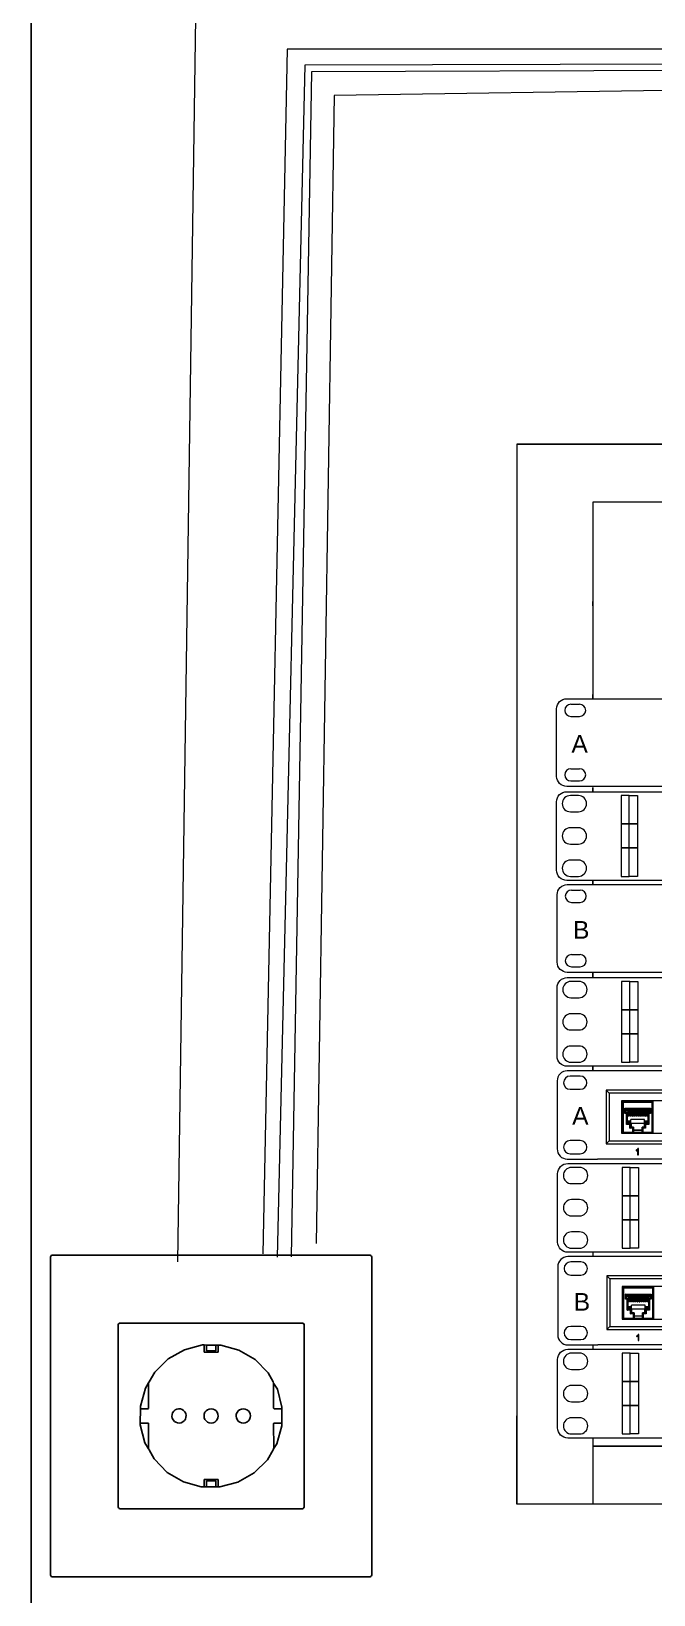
# Model space of a CAD drawing. Header units: metres. Extents: x -42301 to 31628, y -23013 to 30697.
# Drawn here: x -16815 to -12264, y 5203 to 16631 of the extents above; entities that cross this region are included whole.
import ezdxf

# ---------------------------------------------------------------- set-up
doc = ezdxf.new("R2010")
doc.units = ezdxf.units.M
doc.header["$LTSCALE"] = 0.01
doc.header["$MEASUREMENT"] = 0
doc.layers.get('0').update_dxf_attribs({"lineweight": 15})
for name, color, linetype, lineweight in [('1U - Gestion Cable', 250, 'Continuous', 5), ('1U - NVR', 250, 'Continuous', 5), ('1U - Patch Panel nº', 250, 'Continuous', 5), ('canal', 9, 'Continuous', 15), ('Canales', 250, 'Continuous', 25), ('l1', 1, 'Continuous', 15), ('neutro', 5, 'Continuous', 15), ('Rack 1 - 2', 250, 'Continuous', 5), ('tierra', 3, 'Continuous', 15)]:
    doc.layers.add(name, color=color, linetype=linetype, lineweight=lineweight)
doc.layers.add('Edges', color=7, linetype='Continuous')
doc.styles.get("Standard").update_dxf_attribs({"font": 'Arial.ttf'})
pattern_1 = [(45, (22431.4554, 105.91026), (-0.166441777, 0.166441777), [])]

# ---------------------------------------------------------------- blocks, each defined once
blk = doc.blocks.new('1U - Patch Panel 24P RJ45')
at = {"layer": '1U - Patch Panel nº', "lineweight": 5}
h = blk.add_hatch(dxfattribs=at)
h.set_pattern_fill('ANSI31', color=250, scale=0.074137, style=0)
h.set_pattern_definition(pattern_1)
h.paths.add_polyline_path([(23072.86, 717.03), (23072.54, 717.03), (23072.46, 717.03), (23072.46, 713.97), (23072.86, 713.97)])
h = blk.add_hatch(dxfattribs=at)
h.set_pattern_fill('ANSI31', color=250, scale=0.074137, style=0)
h.set_pattern_definition(pattern_1)
h.paths.add_polyline_path([(23073.8, 717.03), (23073.47, 717.03), (23073.4, 717.03), (23073.4, 713.97), (23073.8, 713.97)])
h.paths.add_polyline_path([(23074.74, 717.03), (23074.34, 717.03), (23074.34, 713.97), (23074.74, 713.97)])
h.paths.add_polyline_path([(23075.68, 717.03), (23075.28, 717.03), (23075.28, 713.97), (23075.68, 713.97)])
h.paths.add_polyline_path([(23076.62, 717.03), (23076.22, 717.03), (23076.22, 713.97), (23076.62, 713.97)])
h.paths.add_polyline_path([(23077.16, 713.97), (23077.56, 713.97), (23077.56, 717.03), (23077.16, 717.03)])
h.paths.add_polyline_path([(23078.11, 713.97), (23078.51, 713.97), (23078.51, 717.03), (23078.11, 717.03)])
h = blk.add_hatch(dxfattribs=at)
h.set_pattern_fill('ANSI31', color=250, scale=0.074137, style=0)
h.set_pattern_definition(pattern_1)
h.paths.add_polyline_path([(23079.07, 713.97), (23079.47, 713.97), (23079.47, 717.03), (23079.44, 717.03), (23079.07, 717.03)])
blk.add_hatch(color=250, dxfattribs=at).paths.add_polyline_path([(23075.89, 698.52), (23075.89, 696.35), (23076.23, 696.35), (23076.23, 699.14), (23076.01, 699.14), (23075.97, 699.06), (23075.9, 698.97), (23075.84, 698.9), (23075.78, 698.83), (23075.71, 698.77), (23075.65, 698.71), (23075.58, 698.66), (23075.51, 698.61), (23075.44, 698.57), (23075.36, 698.52), (23075.29, 698.48), (23075.21, 698.44), (23075.21, 698.11), (23075.25, 698.13), (23075.32, 698.16), (23075.4, 698.2), (23075.48, 698.24), (23075.57, 698.29), (23075.62, 698.32), (23075.7, 698.37), (23075.77, 698.42), (23075.83, 698.47)])
at = {"color": 250, "linetype": 'Continuous', "lineweight": 5}
for p, q in [((23039.16, 730.03), (23039.16, 698.99)), ((23057.51, 734.67), (23043.79, 734.67)), ((23049.72, 732.23), (23045.09, 732.23)), ((23468.04, 734.67), (23057.51, 734.67)), ((23045.09, 726.21), (23049.72, 726.21)), ((23161.72, 725.86), (23061.54, 725.86)), ((23061.54, 725.86), (23061.54, 701.31)), ((23061.54, 725.86), (23062.93, 724.47)), ((23160.33, 724.47), (23062.93, 724.47)), ((23062.93, 724.47), (23062.93, 702.7)), ((23154.72, 721), (23068.54, 721)), ((23068.54, 721), (23068.54, 706.17)), ((23068.91, 706.63), (23068.91, 721)), ((23069.37, 706.17), (23069.37, 721)), ((23082.53, 706.17), (23082.53, 721)), ((23082.99, 706.63), (23082.99, 721)), ((23068.91, 720.35), (23082.99, 720.35)), ((23069.37, 720.81), (23082.53, 720.81)), ((23070.11, 717.56), (23081.79, 717.56)), ((23070.11, 715.25), (23070.11, 717.56)), ((23070.85, 715.25), (23070.11, 715.25)), ((23070.57, 717.09), (23081.32, 717.09)), ((23070.57, 715.72), (23070.57, 717.09)), ((23070.57, 717.09), (23070.57, 717.09)), ((23070.57, 717.03), (23081.32, 717.03)), ((23070.57, 716.82), (23070.62, 716.82)), ((23070.57, 715.72), (23071.5, 715.72)), ((23070.62, 716.41), (23070.62, 717.03)), ((23071.55, 716.87), (23070.62, 716.87)), ((23071.55, 716.41), (23070.62, 716.41)), ((23070.85, 710.16), (23070.85, 715.25)), ((23071.32, 710.62), (23071.32, 715.72)), ((23071.5, 716.41), (23071.5, 713.97)), ((23071.95, 713.97), (23071.5, 713.97)), ((23071.55, 713.97), (23071.55, 717.03)), ((23071.59, 717.03), (23071.59, 713.97)), ((23071.95, 713.97), (23071.95, 716.82)), ((23072.39, 716.82), (23071.95, 716.82)), ((23071.95, 716.82), (23072.39, 716.82)), ((23072.39, 713.97), (23072.39, 716.82)), ((23072.9, 713.97), (23072.39, 713.97)), ((23072.43, 717.03), (23072.43, 713.97)), ((23072.46, 717.03), (23072.46, 713.97)), ((23072.54, 717.03), (23072.46, 717.03)), ((23072.86, 717.03), (23072.86, 713.97)), ((23072.9, 713.97), (23072.9, 716.82)), ((23073.33, 716.82), (23072.9, 716.82)), ((23072.9, 716.82), (23073.33, 716.82)), ((23073.33, 713.97), (23073.33, 716.82)), ((23073.84, 713.97), (23073.33, 713.97)), ((23073.37, 717.03), (23073.37, 713.97)), ((23073.4, 717.03), (23073.4, 713.97)), ((23073.47, 717.03), (23073.4, 717.03)), ((23073.8, 717.03), (23073.8, 713.97)), ((23073.84, 713.97), (23073.84, 716.82)), ((23074.28, 716.82), (23073.84, 716.82)), ((23073.84, 716.82), (23074.28, 716.82)), ((23074.28, 713.97), (23074.28, 716.82)), ((23074.79, 713.97), (23074.28, 713.97)), ((23074.32, 717.03), (23074.32, 713.97)), ((23074.34, 717.03), (23074.34, 713.97)), ((23074.74, 717.03), (23074.74, 713.97)), ((23074.79, 713.97), (23074.79, 716.82)), ((23075.22, 716.82), (23074.79, 716.82)), ((23074.79, 716.82), (23075.22, 716.82)), ((23075.22, 713.97), (23075.22, 716.82)), ((23075.73, 713.97), (23075.22, 713.97)), ((23075.27, 717.03), (23075.27, 713.97)), ((23075.28, 717.03), (23075.28, 713.97)), ((23075.68, 717.03), (23075.68, 713.97)), ((23075.73, 713.97), (23075.73, 716.82)), ((23076.17, 716.82), (23075.73, 716.82)), ((23075.73, 716.82), (23076.17, 716.82)), ((23076.17, 713.97), (23076.17, 716.82)), ((23076.68, 713.97), (23076.17, 713.97)), ((23076.22, 717.03), (23076.22, 713.97)), ((23076.62, 717.03), (23076.62, 713.97)), ((23076.62, 717.03), (23076.62, 713.97)), ((23076.68, 713.97), (23076.68, 716.82)), ((23077.11, 716.82), (23076.68, 716.82)), ((23076.68, 716.82), (23077.11, 716.82)), ((23077.11, 713.97), (23077.11, 716.82)), ((23077.62, 713.97), (23077.11, 713.97)), ((23077.16, 717.03), (23077.16, 713.97)), ((23077.56, 717.03), (23077.56, 713.97)), ((23077.57, 717.03), (23077.57, 713.97)), ((23077.62, 713.97), (23077.62, 716.82)), ((23078.06, 716.82), (23077.62, 716.82)), ((23077.62, 716.82), (23078.06, 716.82)), ((23078.06, 713.97), (23078.06, 716.82)), ((23078.57, 713.97), (23078.06, 713.97)), ((23078.11, 717.03), (23078.11, 713.97)), ((23078.51, 717.03), (23078.51, 713.97)), ((23078.53, 717.03), (23078.53, 713.97)), ((23078.57, 713.97), (23078.57, 716.82)), ((23079, 716.82), (23078.57, 716.82)), ((23078.57, 716.82), (23079, 716.82)), ((23079, 713.97), (23079, 716.82)), ((23079.51, 713.97), (23079, 713.97)), ((23079.07, 717.03), (23079.07, 713.97)), ((23079.47, 717.03), (23079.44, 717.03)), ((23079.47, 717.04), (23079.47, 717.03)), ((23079.47, 717.03), (23079.47, 713.97)), ((23079.49, 717.03), (23079.49, 713.97)), ((23079.51, 713.97), (23079.51, 716.82)), ((23079.95, 716.82), (23079.51, 716.82)), ((23079.51, 716.82), (23079.95, 716.82)), ((23079.95, 713.97), (23079.95, 716.82)), ((23080.4, 713.97), (23079.95, 713.97)), ((23080.3, 713.97), (23080.3, 717.03)), ((23080.35, 713.97), (23080.35, 717.03)), ((23080.35, 716.87), (23081.28, 716.87)), ((23081.28, 716.41), (23080.35, 716.41)), ((23080.4, 716.41), (23080.4, 713.97)), ((23081.32, 715.72), (23080.4, 715.72)), ((23080.58, 715.72), (23080.58, 710.62)), ((23081.05, 715.25), (23081.05, 710.16)), ((23081.79, 715.25), (23081.05, 715.25)), ((23081.28, 716.41), (23081.28, 717.03)), ((23081.32, 716.82), (23081.28, 716.82)), ((23081.32, 717.09), (23081.32, 715.72)), ((23081.32, 717.09), (23081.32, 717.09)), ((23081.79, 717.56), (23081.79, 715.25)), ((23068.91, 706.63), (23082.99, 706.63)), ((23072.38, 710.16), (23070.85, 710.16)), ((23072.84, 711.73), (23071.32, 711.73)), ((23072.84, 711.27), (23071.32, 711.27)), ((23080.58, 710.62), (23071.32, 710.62)), ((23072.38, 708.49), (23072.38, 710.16)), ((23073.54, 708.49), (23072.38, 708.49)), ((23079.05, 712.47), (23072.84, 712.47)), ((23072.84, 708.95), (23072.84, 712.47)), ((23074, 708.95), (23072.84, 708.95)), ((23072.86, 710.62), (23072.86, 708.95)), ((23072.91, 710.62), (23072.91, 708.95)), ((23073.54, 708.49), (23073.54, 706.63)), ((23074, 708.95), (23074, 706.77)), ((23074, 707.65), (23077.9, 707.65)), ((23074, 707.61), (23077.9, 707.61)), ((23074, 707.56), (23077.9, 707.56)), ((23079.05, 708.95), (23077.9, 708.95)), ((23077.9, 706.77), (23077.9, 708.95)), ((23078.36, 706.63), (23078.36, 708.49)), ((23079.52, 708.49), (23078.36, 708.49)), ((23078.99, 708.95), (23078.99, 710.62)), ((23079.04, 708.95), (23079.04, 710.62)), ((23079.05, 708.95), (23079.05, 712.47)), ((23080.58, 711.73), (23079.05, 711.73)), ((23080.58, 711.27), (23079.05, 711.27)), ((23079.52, 710.16), (23079.52, 708.49)), ((23081.05, 710.16), (23079.52, 710.16)), ((23049.72, 702.81), (23045.09, 702.81)), ((23061.54, 701.31), (23062.93, 702.7)), ((23061.54, 701.31), (23161.72, 701.31)), ((23062.93, 702.7), (23160.33, 702.7)), ((23068.54, 706.17), (23154.72, 706.17)), ((23043.79, 694.36), (23057.51, 694.36)), ((23045.09, 696.79), (23049.72, 696.79)), ((23463.87, 694.36), (23061.68, 694.36))]:
    blk.add_line(p, q, dxfattribs=at)
for centre, radius, start, end in [((23043.79, 730.03), 4.63, 90, 180), ((23045.09, 729.22), 3.01, 90, 270), ((23049.72, 729.22), 3.01, 270, 90), ((23069.37, 720.35), 0.463, 90, 180), ((23082.53, 720.35), 0.463, 0, 90), ((23069.37, 706.63), 0.463, 180, 270), ((23082.53, 706.63), 0.463, 270, 0), ((23045.09, 699.8), 3.01, 90, 270), ((23049.72, 699.8), 3.01, 270, 90), ((23043.79, 698.99), 4.63, 180, 270)]:
    blk.add_arc(centre, radius, start, end, dxfattribs=at)
for points, start_tangent, end_tangent in [([(23070.57, 717.09), (23070.56, 717.11), (23070.52, 717.15), (23070.47, 717.2), (23070.4, 717.26), (23070.33, 717.33), (23070.26, 717.41), (23070.19, 717.48), (23070.11, 717.56)], (-0.707107, 0.707107), (-0.707107, 0.707107)), ([(23070.11, 715.25), (23070.19, 715.33), (23070.26, 715.4), (23070.34, 715.48), (23070.41, 715.55), (23070.47, 715.61), (23070.52, 715.66), (23070.56, 715.7), (23070.57, 715.72)], (0.707107, 0.707107), (0.707107, 0.707107)), ([(23070.85, 715.25), (23070.93, 715.33), (23071, 715.4), (23071.08, 715.48), (23071.15, 715.55), (23071.21, 715.61), (23071.26, 715.66), (23071.3, 715.7), (23071.32, 715.72)], (0.707107, 0.707107), (0.707107, 0.707107)), ([(23081.05, 715.25), (23080.97, 715.33), (23080.89, 715.4), (23080.82, 715.48), (23080.75, 715.55), (23080.69, 715.61), (23080.63, 715.66), (23080.6, 715.7), (23080.58, 715.72)], (-0.707107, 0.707107), (-0.707107, 0.707107)), ([(23081.32, 717.09), (23081.34, 717.11), (23081.38, 717.15), (23081.43, 717.2), (23081.49, 717.26), (23081.56, 717.33), (23081.64, 717.41), (23081.71, 717.48), (23081.79, 717.56)], (0.707107, 0.707107), (0.707107, 0.707107)), ([(23081.79, 715.25), (23081.71, 715.33), (23081.64, 715.4), (23081.56, 715.48), (23081.49, 715.55), (23081.43, 715.61), (23081.38, 715.66), (23081.34, 715.7), (23081.32, 715.72)], (-0.707107, 0.707107), (-0.707107, 0.707107)), ([(23070.85, 710.16), (23070.93, 710.23), (23071, 710.31), (23071.08, 710.38), (23071.15, 710.45), (23071.21, 710.52), (23071.26, 710.57), (23071.3, 710.61), (23071.32, 710.62)], (0.707107, 0.707107), (0.707107, 0.707107)), ([(23072.38, 710.16), (23072.46, 710.23), (23072.53, 710.31), (23072.61, 710.38), (23072.68, 710.45), (23072.74, 710.52), (23072.79, 710.57), (23072.83, 710.61), (23072.84, 710.62)], (0.707107, 0.707107), (0.707107, 0.707107)), ([(23072.38, 708.49), (23072.46, 708.56), (23072.53, 708.64), (23072.61, 708.71), (23072.68, 708.78), (23072.74, 708.85), (23072.79, 708.9), (23072.83, 708.94), (23072.84, 708.95)], (0.707107, 0.707107), (0.707107, 0.707107)), ([(23073.54, 708.49), (23073.62, 708.56), (23073.69, 708.64), (23073.77, 708.71), (23073.84, 708.78), (23073.9, 708.85), (23073.95, 708.9), (23073.99, 708.94), (23074, 708.95)], (0.707107, 0.707107), (0.707107, 0.707107)), ([(23074, 706.77), (23073.99, 706.74), (23073.94, 706.7), (23073.87, 706.67), (23073.77, 706.65), (23073.66, 706.64), (23073.54, 706.63)], (0, -1), (-1, 0)), ([(23078.36, 708.49), (23078.28, 708.56), (23078.21, 708.64), (23078.13, 708.71), (23078.06, 708.78), (23078, 708.85), (23077.95, 708.9), (23077.91, 708.94), (23077.9, 708.95)], (-0.707107, 0.707107), (-0.707107, 0.707107)), ([(23078.36, 706.63), (23078.24, 706.64), (23078.13, 706.65), (23078.03, 706.67), (23077.96, 706.7), (23077.91, 706.74), (23077.9, 706.77)], (-1, 0), (0, 1)), ([(23079.52, 710.16), (23079.44, 710.23), (23079.37, 710.31), (23079.29, 710.38), (23079.22, 710.45), (23079.16, 710.52), (23079.11, 710.57), (23079.07, 710.61), (23079.05, 710.62)], (-0.707107, 0.707107), (-0.707107, 0.707107)), ([(23079.52, 708.49), (23079.44, 708.56), (23079.37, 708.64), (23079.29, 708.71), (23079.22, 708.78), (23079.16, 708.85), (23079.11, 708.9), (23079.07, 708.94), (23079.05, 708.95)], (-0.707107, 0.707107), (-0.707107, 0.707107)), ([(23081.05, 710.16), (23080.97, 710.23), (23080.89, 710.31), (23080.82, 710.38), (23080.75, 710.45), (23080.69, 710.52), (23080.63, 710.57), (23080.6, 710.61), (23080.58, 710.62)], (-0.707107, 0.707107), (-0.707107, 0.707107)), ([(23061.68, 694.36), (23060.67, 694.38), (23059.18, 694.37), (23057.51, 694.36)], (-0.999429, 0.033791), (-1, -0.000961))]:
    blk.add_spline(points, degree=3, dxfattribs=dict(at, start_tangent=start_tangent, end_tangent=end_tangent))
at = {"layer": '1U - Patch Panel nº', "color": 250, "lineweight": 5}
for points in [[(23075.36, 698.52), (23075.29, 698.48), (23075.21, 698.44), (23075.21, 698.11), (23075.25, 698.13), (23075.32, 698.16), (23075.4, 698.2), (23075.48, 698.24), (23075.57, 698.29), (23075.62, 698.32), (23075.7, 698.37), (23075.77, 698.42), (23075.83, 698.47), (23075.89, 698.52)], [(23076.23, 699.14), (23076.01, 699.14), (23075.99, 699.1), (23075.95, 699.03), (23075.9, 698.97), (23075.84, 698.9), (23075.78, 698.83), (23075.71, 698.77), (23075.65, 698.71), (23075.58, 698.66), (23075.51, 698.61), (23075.44, 698.57), (23075.36, 698.52)], [(23075.89, 698.52), (23075.89, 696.35), (23076.23, 696.35), (23076.23, 699.14)]]:
    blk.add_lwpolyline(points, dxfattribs=at)
blk = doc.blocks.new('1U - Peine Cable Rack')
at = {"layer": '1U - Gestion Cable'}
for points in [[(-5.8, 37.7), (466.8, 37.7, -0.414214), (471.8, 32.7), (471.8, -1, -0.414214), (466.8, -6), (-5.8, -6, -0.414214), (-10.8, -1), (-10.8, 32.7, -0.414214)], [(-4, 27.8), (0, 27.8, 0.414214), (4, 31.8), (4, 31.8, 0.414214), (0, 35.8), (-4, 35.8, 0.414214), (-8, 31.8), (-8, 31.8, 0.414214)], [(465, 27.8), (461, 27.8, -0.414214), (457, 31.8), (457, 31.8, -0.414214), (461, 35.8), (465, 35.8, -0.414214), (469, 31.8), (469, 31.8, -0.414214)], [(-4, 11.9), (0, 11.9, 0.414214), (4, 15.9), (4, 15.9, 0.414214), (0, 19.9), (-4, 19.9, 0.414214), (-8, 15.9), (-8, 15.9, 0.414214)], [(465, 11.9), (461, 11.9, -0.414214), (457, 15.9), (457, 15.9, -0.414214), (461, 19.9), (465, 19.9, -0.414214), (469, 15.9), (469, 15.9, -0.414214)], [(-4, -4), (0, -4, 0.414214), (4, 0), (4, 0, 0.414214), (0, 4), (-4, 4, 0.414214), (-8, 0), (-8, 0, 0.414214)], [(465, -4), (461, -4, -0.414214), (457, 0), (457, 0, -0.414214), (461, 4), (465, 4, -0.414214), (469, 0), (469, 0, -0.414214)]]:
    blk.add_lwpolyline(points, format="xyb", close=True, dxfattribs=at)
for points in [[(25, 35.8), (21, 35.8), (21, 21.8), (25, 21.8)], [(25, 35.8), (29, 35.8), (29, 21.8), (25, 21.8)], [(162, 35.8), (158, 35.8), (158, 21.8), (162, 21.8)], [(162, 35.8), (166, 35.8), (166, 21.8), (162, 21.8)], [(299, 35.8), (295, 35.8), (295, 21.8), (299, 21.8)], [(299, 35.8), (303, 35.8), (303, 21.8), (299, 21.8)], [(436, 35.8), (432, 35.8), (432, 21.8), (436, 21.8)], [(436, 35.8), (440, 35.8), (440, 21.8), (436, 21.8)], [(25, 21.8), (21, 21.8), (21, 10), (25, 10)], [(25, 21.8), (29, 21.8), (29, 10), (25, 10)], [(162, 21.8), (158, 21.8), (158, 10), (162, 10)], [(162, 21.8), (166, 21.8), (166, 10), (162, 10)], [(299, 21.8), (295, 21.8), (295, 10), (299, 10)], [(299, 21.8), (303, 21.8), (303, 10), (299, 10)], [(436, 21.8), (432, 21.8), (432, 10), (436, 10)], [(436, 21.8), (440, 21.8), (440, 10), (436, 10)], [(25, 10), (21, 10), (21, -4), (25, -4)], [(25, 10), (29, 10), (29, -4), (25, -4)], [(162, 10), (158, 10), (158, -4), (162, -4)], [(162, 10), (166, 10), (166, -4), (162, -4)], [(299, 10), (295, 10), (295, -4), (299, -4)], [(299, 10), (303, 10), (303, -4), (299, -4)], [(436, 10), (432, 10), (432, -4), (436, -4)], [(436, 10), (440, 10), (440, -4), (436, -4)]]:
    blk.add_lwpolyline(points, close=True, dxfattribs=at)
blk = doc.blocks.new('1U - Switch 24P RJ45')
at = {"lineweight": 5}
for p, q in [((-469, -5783), (-166, -5783)), ((-469, -6207), (-166, -6207)), ((-469, -8023), (-166, -8023)), ((-469, -8446), (-166, -8446))]:
    blk.add_line(p, q, dxfattribs=at)
for centre, start, end in [((-469, -5995), 90, 270), ((-166, -5995), 270, 90), ((-469, -8234), 90, 270), ((-166, -8234), 270, 90)]:
    blk.add_arc(centre, 212, start, end, dxfattribs=at)
at = {"layer": '1U - Gestion Cable', "lineweight": 5}
blk.add_lwpolyline([(30869, -8639), (-614, -8639, -0.414214), (-963, -8290), (-963, -5939, -0.414214), (-614, -5591), (32726, -5591)], format="xyb", dxfattribs=at)

msp = doc.modelspace()

# ---------------------------------------------------------------- linework, layer by layer
at = {"layer": '1U - NVR'}
msp.add_line((-12710, 12431), (-12710, 11750), dxfattribs=at)
at = {"layer": 'canal'}
for p, q in [((-15744, 7637), (-15612, 16732)), ((-8667, 16249), (-14601, 16161)), ((-14601, 16161), (-14733, 7769))]:
    msp.add_line(p, q, dxfattribs=at)
at = {"layer": 'Canales'}
for p, q in [((-16815, 16842), (-16815, 1344)), ((-12710, 12463), (-12710, 12431)), ((-12710, 11782), (-12710, 11750)), ((-12710, 11104), (-12710, 11072)), ((-12710, 10423), (-12710, 10391)), ((-12710, 9746), (-12710, 9713)), ((-12710, 9065), (-12710, 9036)), ((-12710, 6288), (-6068, 6288))]:
    msp.add_line(p, q, dxfattribs=at)
at = {"layer": 'Edges'}
for p, q in [((-16675, 7671), (-16673, 7678)), ((-16675, 7671), (-16675, 5348)), ((-16673, 7678), (-16669, 7683)), ((-16669, 7683), (-16662, 7685)), ((-14338, 7685), (-16662, 7685)), ((-14338, 7685), (-14332, 7683)), ((-14327, 7678), (-14332, 7683)), ((-14327, 7678), (-14325, 7671)), ((-14325, 5348), (-14325, 7671)), ((-16179, 7175), (-16177, 7182)), ((-16179, 5844), (-16179, 7175)), ((-16177, 7182), (-16172, 7187)), ((-16172, 7187), (-16166, 7188)), ((-16166, 7188), (-14833, 7188)), ((-14827, 7187), (-14833, 7188)), ((-14823, 7182), (-14827, 7187)), ((-14827, 7186), (-14823, 7182)), ((-14822, 7182), (-14823, 7182)), ((-14820, 7175), (-14822, 7182)), ((-14821, 7175), (-14821, 5844)), ((-14820, 7175), (-14820, 5844)), ((-15696, 6993), (-15815, 6926)), ((-15564, 7028), (-15696, 6993)), ((-15552, 7028), (-15564, 7028)), ((-15552, 7028), (-15552, 7029)), ((-15534, 7027), (-15552, 7028)), ((-15552, 7028), (-15552, 6975)), ((-15526, 6975), (-15552, 6975)), ((-15534, 7027), (-15534, 7029)), ((-15500, 7027), (-15534, 7027)), ((-15534, 7027), (-15534, 6986)), ((-15534, 6985), (-15534, 6986)), ((-15466, 6985), (-15534, 6985)), ((-15526, 6975), (-15474, 6975)), ((-15466, 7026), (-15500, 7027)), ((-15474, 6975), (-15448, 6975)), ((-15466, 7029), (-15466, 7027)), ((-15466, 7027), (-15466, 7026)), ((-15448, 7027), (-15466, 7026)), ((-15466, 7026), (-15466, 7023)), ((-15466, 7021), (-15466, 7023)), ((-15466, 7016), (-15466, 7021)), ((-15466, 7016), (-15466, 7015)), ((-15466, 7015), (-15466, 7011)), ((-15466, 7011), (-15466, 7010)), ((-15466, 7010), (-15466, 7008)), ((-15466, 7008), (-15466, 7006)), ((-15466, 7006), (-15466, 7002)), ((-15466, 7002), (-15466, 7000)), ((-15466, 6996), (-15466, 7000)), ((-15466, 6994), (-15466, 6996)), ((-15466, 6991), (-15466, 6994)), ((-15466, 6989), (-15466, 6991)), ((-15466, 6987), (-15466, 6989)), ((-15466, 6986), (-15466, 6987)), ((-15466, 6985), (-15466, 6986)), ((-15448, 7027), (-15448, 7028)), ((-15448, 7027), (-15428, 7027)), ((-15448, 7027), (-15448, 6975)), ((-15428, 7027), (-15297, 6991)), ((-15179, 6922), (-15297, 6991)), ((-15815, 6926), (-15912, 6830)), ((-15083, 6824), (-15179, 6922)), ((-15981, 6713), (-15957, 6751)), ((-15957, 6751), (-15954, 6758)), ((-15957, 6751), (-15957, 6749)), ((-15957, 6749), (-15957, 6567)), ((-15912, 6830), (-15954, 6758)), ((-15083, 6824), (-15046, 6758)), ((-15046, 6758), (-15043, 6750)), ((-15043, 6748), (-15043, 6750)), ((-15043, 6750), (-15016, 6706)), ((-15043, 6748), (-15043, 6567)), ((-15981, 6713), (-16017, 6581)), ((-14982, 6574), (-15016, 6706)), ((-16017, 6556), (-16018, 6462)), ((-16017, 6556), (-16017, 6581)), ((-16016, 6560), (-16017, 6556)), ((-16012, 6562), (-16016, 6560)), ((-16012, 6562), (-15962, 6561)), ((-15962, 6561), (-15958, 6563)), ((-15958, 6563), (-15957, 6567)), ((-15787, 6506), (-15786, 6519)), ((-15786, 6519), (-15782, 6532)), ((-15782, 6532), (-15774, 6544)), ((-15774, 6544), (-15764, 6553)), ((-15764, 6553), (-15752, 6559)), ((-15752, 6559), (-15739, 6562)), ((-15739, 6562), (-15725, 6561)), ((-15725, 6561), (-15712, 6556)), ((-15712, 6556), (-15701, 6549)), ((-15701, 6549), (-15692, 6539)), ((-15692, 6539), (-15686, 6527)), ((-15686, 6527), (-15683, 6513)), ((-15550, 6523), (-15552, 6509)), ((-15545, 6536), (-15550, 6523)), ((-15537, 6546), (-15545, 6536)), ((-15526, 6555), (-15537, 6546)), ((-15514, 6560), (-15526, 6555)), ((-15500, 6562), (-15514, 6560)), ((-15486, 6560), (-15500, 6562)), ((-15474, 6555), (-15486, 6560)), ((-15463, 6546), (-15474, 6555)), ((-15455, 6536), (-15463, 6546)), ((-15450, 6523), (-15455, 6536)), ((-15448, 6509), (-15450, 6523)), ((-15317, 6509), (-15316, 6522)), ((-15316, 6522), (-15310, 6535)), ((-15310, 6535), (-15302, 6546)), ((-15302, 6546), (-15292, 6554)), ((-15292, 6554), (-15279, 6560)), ((-15279, 6560), (-15266, 6562)), ((-15266, 6562), (-15252, 6560)), ((-15252, 6560), (-15239, 6555)), ((-15239, 6555), (-15228, 6547)), ((-15228, 6547), (-15220, 6536)), ((-15220, 6536), (-15215, 6524)), ((-15215, 6524), (-15213, 6510)), ((-15042, 6563), (-15043, 6567)), ((-15038, 6562), (-15042, 6563)), ((-15038, 6562), (-14987, 6562)), ((-14983, 6560), (-14987, 6562)), ((-14982, 6556), (-14983, 6560)), ((-14982, 6556), (-14983, 6462)), ((-14982, 6574), (-14982, 6556)), ((-16018, 6462), (-16017, 6459)), ((-16018, 6445), (-16018, 6462)), ((-16018, 6445), (-15984, 6313)), ((-16017, 6459), (-16013, 6457)), ((-16013, 6457), (-15962, 6457)), ((-15962, 6457), (-15958, 6456)), ((-15958, 6456), (-15957, 6452)), ((-15957, 6271), (-15957, 6452)), ((-15784, 6492), (-15787, 6506)), ((-15778, 6480), (-15784, 6492)), ((-15769, 6470), (-15778, 6480)), ((-15758, 6463), (-15769, 6470)), ((-15745, 6458), (-15758, 6463)), ((-15731, 6457), (-15745, 6458)), ((-15718, 6460), (-15731, 6457)), ((-15706, 6466), (-15718, 6460)), ((-15696, 6475), (-15706, 6466)), ((-15688, 6487), (-15696, 6475)), ((-15684, 6500), (-15688, 6487)), ((-15683, 6513), (-15684, 6500)), ((-15552, 6509), (-15550, 6496)), ((-15545, 6483), (-15550, 6496)), ((-15545, 6483), (-15537, 6473)), ((-15537, 6473), (-15526, 6464)), ((-15526, 6464), (-15514, 6459)), ((-15514, 6459), (-15500, 6457)), ((-15500, 6457), (-15486, 6459)), ((-15486, 6459), (-15474, 6464)), ((-15474, 6464), (-15463, 6473)), ((-15463, 6473), (-15455, 6483)), ((-15455, 6483), (-15450, 6496)), ((-15450, 6496), (-15448, 6509)), ((-15315, 6495), (-15317, 6509)), ((-15310, 6483), (-15315, 6495)), ((-15302, 6472), (-15310, 6483)), ((-15291, 6464), (-15302, 6472)), ((-15278, 6459), (-15291, 6464)), ((-15264, 6457), (-15278, 6459)), ((-15251, 6459), (-15264, 6457)), ((-15238, 6465), (-15251, 6459)), ((-15228, 6473), (-15238, 6465)), ((-15220, 6484), (-15228, 6473)), ((-15214, 6497), (-15220, 6484)), ((-15213, 6510), (-15214, 6497)), ((-15042, 6456), (-15043, 6452)), ((-15042, 6277), (-15043, 6452)), ((-15042, 6456), (-15038, 6457)), ((-14988, 6457), (-15038, 6457)), ((-14983, 6438), (-15019, 6306)), ((-14988, 6457), (-14984, 6459)), ((-14984, 6459), (-14983, 6462)), ((-14983, 6462), (-14983, 6438)), ((-15984, 6313), (-15957, 6269)), ((-15019, 6306), (-15043, 6268)), ((-15957, 6271), (-15957, 6269)), ((-15957, 6269), (-15956, 6266)), ((-15956, 6266), (-15954, 6261)), ((-15954, 6261), (-15917, 6195)), ((-15917, 6195), (-15821, 6097)), ((-15185, 6093), (-15088, 6189)), ((-15046, 6261), (-15088, 6189)), ((-15046, 6261), (-15044, 6265)), ((-15043, 6268), (-15044, 6265)), ((-15043, 6271), (-15042, 6276)), ((-15043, 6268), (-15043, 6271)), ((-15042, 6276), (-15042, 6277)), ((-15821, 6097), (-15703, 6028)), ((-15304, 6026), (-15185, 6093)), ((-15703, 6028), (-15572, 5992)), ((-15572, 5992), (-15552, 5992)), ((-15526, 6044), (-15552, 6044)), ((-15552, 5992), (-15552, 6044)), ((-15552, 5992), (-15534, 5992)), ((-15466, 6034), (-15534, 6034)), ((-15534, 6034), (-15534, 6033)), ((-15534, 5992), (-15534, 6033)), ((-15499, 5992), (-15534, 5992)), ((-15526, 6044), (-15474, 6044)), ((-15466, 5992), (-15499, 5992)), ((-15474, 6044), (-15448, 6044)), ((-15466, 6034), (-15466, 6033)), ((-15466, 6033), (-15466, 6032)), ((-15466, 6032), (-15466, 6030)), ((-15466, 6030), (-15466, 6028)), ((-15466, 6028), (-15466, 6025)), ((-15466, 6025), (-15466, 6023)), ((-15466, 6023), (-15466, 6019)), ((-15466, 6017), (-15466, 6019)), ((-15466, 6013), (-15466, 6017)), ((-15466, 6011), (-15466, 6013)), ((-15466, 6009), (-15466, 6011)), ((-15466, 6008), (-15466, 6009)), ((-15466, 6004), (-15466, 6008)), ((-15466, 6003), (-15466, 6004)), ((-15466, 5998), (-15466, 6003)), ((-15466, 5998), (-15466, 5996)), ((-15466, 5993), (-15466, 5996)), ((-15466, 5992), (-15466, 5993)), ((-15448, 5991), (-15466, 5992)), ((-15448, 5991), (-15448, 6044)), ((-15448, 5991), (-15436, 5991)), ((-15304, 6026), (-15436, 5991)), ((-16179, 5844), (-16177, 5837)), ((-16177, 5837), (-16172, 5832)), ((-16172, 5832), (-16166, 5831)), ((-14833, 5831), (-16166, 5831)), ((-14827, 5832), (-14833, 5831)), ((-14822, 5837), (-14827, 5832)), ((-14820, 5844), (-14822, 5837)), ((-16675, 5348), (-16673, 5341)), ((-16669, 5336), (-16673, 5341)), ((-16662, 5334), (-16669, 5336)), ((-16662, 5334), (-14338, 5334)), ((-14332, 5336), (-14338, 5334)), ((-14327, 5341), (-14332, 5336)), ((-14327, 5341), (-14325, 5348))]:
    msp.add_line(p, q, dxfattribs=at)
at = {"layer": 'l1'}
for p, q in [((-9061, 16353), (-14766, 16335)), ((-14766, 16335), (-14914, 7673))]:
    msp.add_line(p, q, dxfattribs=at)
at = {"layer": 'neutro'}
for p, q in [((-14815, 16383), (-15018, 7669)), ((-9182, 16395), (-14815, 16383))]:
    msp.add_line(p, q, dxfattribs=at)
at = {"layer": 'Rack 1 - 2'}
for p, q in [((-5514, 13613), (-13264, 13613)), ((-13264, 13613), (-13264, 5864)), ((-13264, 13613), (-5514, 13613)), ((-8168, 13189), (-12710, 13189)), ((-12710, 13189), (-12710, 13108)), ((-12710, 13108), (-12710, 12463)), ((-12710, 7707), (-12710, 7674)), ((-12710, 7029), (-12710, 6996)), ((-13264, 5864), (-13264, 6510)), ((-12710, 6348), (-12710, 5864)), ((-10358, 5864), (-13264, 5864))]:
    msp.add_line(p, q, dxfattribs=at)
at = {"layer": 'tierra'}
for p, q in [((-14943, 16500), (-15123, 7695)), ((-9317, 16500), (-14943, 16500))]:
    msp.add_line(p, q, dxfattribs=at)

# ---------------------------------------------------------------- block references
for name, p, xscale, yscale, zscale in [('1U - Switch 24P RJ45', (-12771, 12928), 0.2103471354269444, 0.2103471354269444, 0.2103471354269444), ('1U - Peine Cable Rack', (-12814, 10513), 14.83992286734612, 14.83992286734612, 14.83992286734612), ('1U - Switch 24P RJ45', (-12767, 11569), 0.2103471354269444, 0.2103471354269444, 0.2103471354269444), ('1U - Peine Cable Rack', (-12810, 9154), 14.83992286734612, 14.83992286734612, 14.83992286734612), ('1U - Patch Panel 24P RJ45', (-381864, -2731), 16.01161737155474, 16.01161737155474, 16.01161737155474), ('1U - Peine Cable Rack', (-12806, 7795), 14.83992286734612, 14.83992286734612, 14.83992286734612), ('1U - Patch Panel 24P RJ45', (-381860, -4089), 16.01161737155474, 16.01161737155474, 16.01161737155474), ('1U - Peine Cable Rack', (-12806, 6437), 14.83992286734612, 14.83992286734612, 14.83992286734612)]:
    msp.add_blockref(name, p, dxfattribs=dict(xscale=xscale, yscale=yscale, zscale=zscale))

# ---------------------------------------------------------------- texts
at = {"layer": '1U - NVR', "char_height": 129.15, "attachment_point": 1}
for s, insert in [('\\pi4.27285;A', (-12870, 11486)), ('\\pi15.81395;B', (-12870, 10127)), ('\\pi4.27285;A', (-12865, 8767)), ('\\pi15.81395;B', (-12865, 7408))]:
    msp.add_mtext_dynamic_manual_height_columns(s, width=129.15, gutter_width=1614, heights=[129], dxfattribs=dict(at, insert=insert))

doc.saveas('drawing.dxf')
